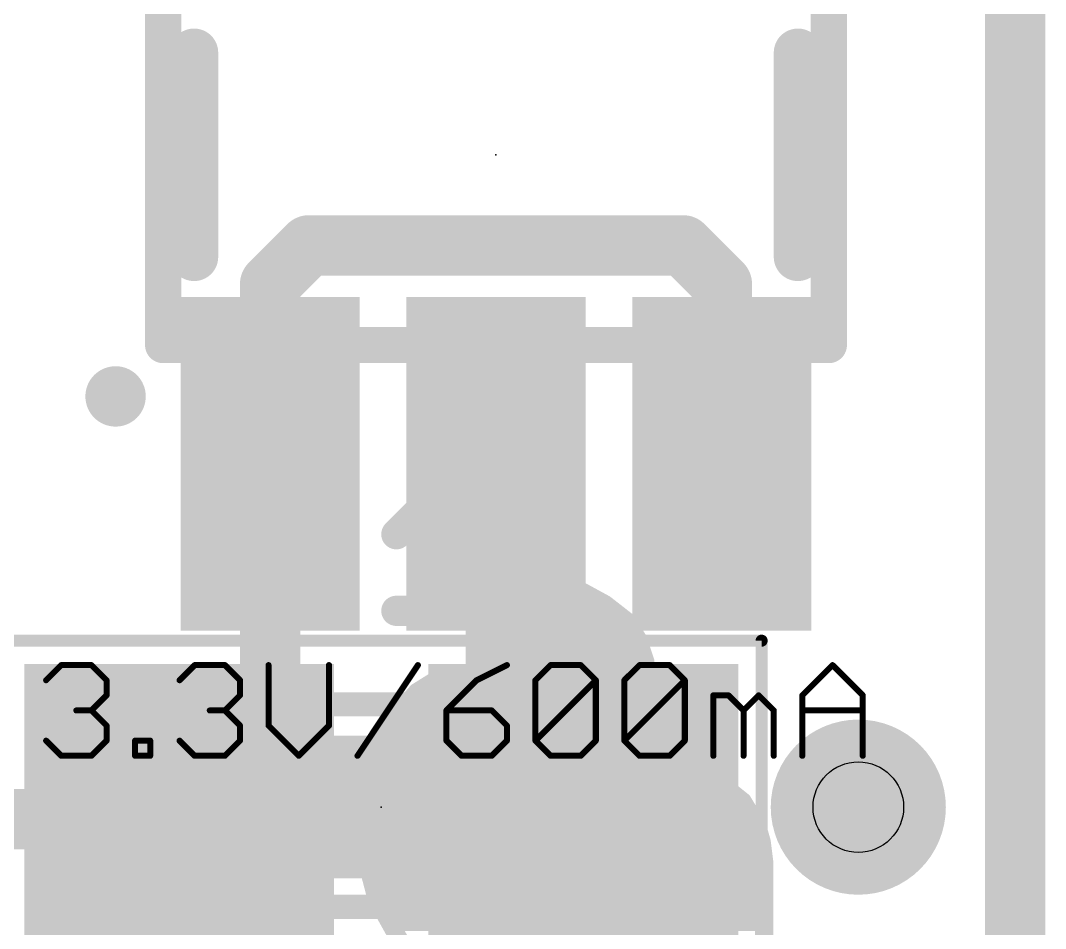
# Model space of a CAD drawing. Extents: x -32 to 75, y -66 to 21.
# Drawn here: x 5.976 to 10.287, y 1.801 to 5.619 of the extents above; entities that cross this region are included whole.
import ezdxf

# ---------------------------------------------------------------- set-up
doc = ezdxf.new("R2010")
doc.units = 0
for name, color, linetype in [('1', 12, 'CONTINUOUS'), ('16', 132, 'CONTINUOUS'), ('18', 110, 'CONTINUOUS'), ('20', 31, 'CONTINUOUS'), ('21', 41, 'CONTINUOUS'), ('22', 40, 'CONTINUOUS'), ('23', 53, 'CONTINUOUS'), ('25', 253, 'CONTINUOUS'), ('27', 253, 'CONTINUOUS'), ('29', 253, 'CONTINUOUS'), ('31', 253, 'CONTINUOUS'), ('35', 253, 'CONTINUOUS'), ('39', 12, 'CONTINUOUS'), ('44', 253, 'CONTINUOUS'), ('47', 253, 'CONTINUOUS'), ('51', 53, 'CONTINUOUS')]:
    doc.layers.add(name, color=color, linetype=linetype)

# ---------------------------------------------------------------- blocks, each defined once
blk = doc.blocks.new('RECT')
blk.add_solid([(-0.5, -0.5), (0.5, -0.5), (-0.5, 0.5), (0.5, 0.5)])
blk = doc.blocks.new('ROUNDV')
at = {"const_width": 0.5}
blk.add_lwpolyline([(0, -0.25, 1), (0, 0.25, 1), (0, -0.25)], format="xyb", dxfattribs=at)

msp = doc.modelspace()

# ---------------------------------------------------------------- linework, layer by layer
at = {"layer": '1', "const_width": 0.254}
for points in [[(10.16, 13.97), (10.16, 0)], [(7.0256, 4.511), (7.1882, 4.6736)], [(7.1882, 4.6736), (8.763, 4.6736)], [(8.763, 4.6736), (8.9256, 4.511)], [(7.0256, 3.7545), (7.0256, 4.511)], [(8.9256, 4.511), (8.9256, 3.7545)], [(7.0256, 3.7545), (7.0256, 2.694)], [(7.9756, 3.7545), (7.9756, 2.6788)], [(7.0256, 2.694), (6.643, 2.3114)], [(7.9756, 2.6788), (8.343, 2.3114)], [(6.643, 2.3114), (6.5922, 2.2606)], [(6.5922, 2.2606), (5.5118, 2.2606)]]:
    msp.add_lwpolyline(points, dxfattribs=at)
at = {"layer": '1', "const_width": 0.127}
for points in [[(7.1882, 4.7371, 1), (7.1882, 4.6101)], [(7.2331, 4.6287, 1), (7.1433, 4.7185)], [(8.8079, 4.7185, 1), (8.7181, 4.6287)], [(8.763, 4.6101, 1), (8.763, 4.7371)], [(7.0891, 4.511, 1), (6.9621, 4.511)], [(6.9807, 4.5559, 1), (7.0705, 4.4661)], [(8.9891, 4.511, 1), (8.8621, 4.511)], [(8.8807, 4.4661, 1), (8.9705, 4.5559)], [(7.0891, 3.7545, 1), (6.9621, 3.7545)], [(8.0391, 3.7545, 1), (7.9121, 3.7545)], [(6.9621, 3.7545, 1), (7.0891, 3.7545)], [(8.8621, 3.7545, 1), (8.9891, 3.7545)], [(7.0705, 2.6491, 1), (6.9807, 2.7389)], [(8.0205, 2.7237, 1), (7.9307, 2.6339)], [(6.9621, 2.694, 1), (7.0891, 2.694)], [(7.9121, 2.6788, 1), (8.0391, 2.6788)], [(6.5981, 2.3563, 1), (6.6879, 2.2665)], [(6.6879, 2.2665, 1), (6.5981, 2.3563)], [(8.2981, 2.2665, 1), (8.3879, 2.3563)], [(6.5922, 2.1971, 1), (6.5922, 2.3241)], [(6.5473, 2.3055, 1), (6.6371, 2.2157)]]:
    msp.add_lwpolyline(points, format="xyb", dxfattribs=at)
at = {"layer": '16', "const_width": 0.254}
msp.add_lwpolyline([(10.16, 13.97), (10.16, 0)], dxfattribs=at)
at = {"layer": '20', "const_width": 0.2032}
msp.add_lwpolyline([(10.16, 8.5852), (10.16, 1.27)], dxfattribs=at)
at = {"layer": '21', "const_width": 0.2032}
for points in [[(6.7056, 4.6252), (6.7056, 5.484)], [(9.2456, 5.484), (9.2456, 4.6252)]]:
    msp.add_lwpolyline(points, dxfattribs=at)
at = {"layer": '21'}
for points, const_width in [([(6.7564, 5.484, 1), (6.6548, 5.484)], 0.1016), ([(9.2964, 5.484, 1), (9.1948, 5.484)], 0.1016), ([(6.6548, 4.6252, 1), (6.7564, 4.6252)], 0.1016), ([(9.1948, 4.6252, 1), (9.2964, 4.6252)], 0.1016), ([(6.3754, 3.9751, 1), (6.3754, 4.1021, 1), (6.3754, 3.9751)], 0.127)]:
    msp.add_lwpolyline(points, format="xyb", dxfattribs=dict(at, const_width=const_width))
at = {"layer": '22', "const_width": 0.0762}
for points in [[(8.0234, 3.2256), (8.1134, 3.2456)], [(8.1134, 3.2456), (8.2134, 3.2456)], [(8.2134, 3.2456), (8.3234, 3.2256)], [(7.8834, 3.1556), (8.0234, 3.2256)], [(7.973, 3.2004), (8.3696, 3.2004)], [(8.3234, 3.2256), (8.4334, 3.1656)], [(7.8434, 3.1256), (7.8834, 3.1556)], [(8.4334, 3.1656), (8.5234, 3.0956)], [(7.8334, 3.1156), (7.8434, 3.1256)], [(7.8434, 3.1156), (7.8334, 3.1156)], [(7.842, 3.1242), (7.8606, 3.1242)], [(7.8634, 3.1256), (7.8434, 3.1156)], [(7.9234, 3.1256), (7.8634, 3.1256)], [(7.9634, 3.1156), (7.9234, 3.1256)], [(7.929, 3.1242), (8.4866, 3.1242)], [(8.0134, 3.1056), (7.9634, 3.1156)], [(8.0534, 3.0856), (8.0134, 3.1056)], [(8.0934, 3.0556), (8.0534, 3.0856)], [(8.5234, 3.0956), (8.5734, 3.0156)], [(8.1134, 3.0256), (8.0934, 3.0556)], [(8.0985, 3.048), (8.5532, 3.048)], [(8.1234, 3.0056), (8.1134, 3.0256)], [(8.1334, 2.9756), (8.1234, 3.0056)], [(8.5734, 3.0156), (8.6034, 2.9256)], [(8.1334, 2.9156), (8.1334, 2.9756)], [(8.1334, 2.9718), (8.588, 2.9718)], [(8.1234, 2.8756), (8.1334, 2.9156)], [(8.1284, 2.8956), (8.6034, 2.8956)], [(8.6034, 2.9256), (8.6034, 2.8456)], [(8.0834, 2.8156), (8.1234, 2.8756)], [(7.6434, 2.7956), (7.7234, 2.8456)], [(7.6815, 2.8194), (7.7234, 2.8194)], [(7.7234, 2.8456), (7.7234, 2.7556)], [(8.0234, 2.7556), (8.0834, 2.8156)], [(8.0859, 2.8194), (8.5976, 2.8194)], [(8.6034, 2.8456), (8.5834, 2.7556)], [(7.5634, 2.7056), (7.6434, 2.7956)], [(7.5968, 2.7432), (7.7275, 2.7432)], [(7.7234, 2.7556), (7.7334, 2.7256)], [(7.7334, 2.7256), (7.7434, 2.7056)], [(7.9534, 2.7056), (7.9834, 2.7256)], [(7.9834, 2.7256), (8.0234, 2.7556)], [(8.0069, 2.7432), (8.5765, 2.7432)], [(8.5834, 2.7556), (8.5334, 2.6656)], [(7.4934, 2.5956), (7.5634, 2.7056)], [(7.7434, 2.7056), (7.7734, 2.6756)], [(7.8334, 2.6656), (7.9134, 2.6856)], [(7.9134, 2.6856), (7.9534, 2.7056)], [(7.5388, 2.667), (7.7992, 2.667)], [(7.7734, 2.6756), (7.8034, 2.6656)], [(7.8034, 2.6656), (7.8334, 2.6656)], [(7.839, 2.667), (8.5342, 2.667)], [(8.5334, 2.6656), (8.4634, 2.5856)], [(7.4434, 2.4456), (7.4934, 2.5956)], [(7.4918, 2.5908), (8.468, 2.5908)], [(8.4634, 2.5856), (8.3834, 2.4956)], [(7.4664, 2.5146), (8.4003, 2.5146)], [(8.3834, 2.4956), (8.3134, 2.4256)], [(7.4134, 2.2856), (7.4434, 2.4456)], [(7.4421, 2.4384), (8.3262, 2.4384)], [(8.3134, 2.4256), (8.2834, 2.3456)], [(8.6034, 2.4256), (8.6434, 2.4456)], [(8.6134, 2.4156), (8.6034, 2.4256)], [(8.629, 2.4384), (8.8066, 2.4384)], [(8.6434, 2.4456), (8.7634, 2.4456)], [(8.7634, 2.4456), (8.8234, 2.4356)], [(8.8234, 2.4356), (8.8734, 2.4256)], [(8.8734, 2.4256), (8.9234, 2.4056)], [(8.6534, 2.3956), (8.6134, 2.4156)], [(8.6834, 2.3856), (8.6534, 2.3956)], [(8.7434, 2.3256), (8.6834, 2.3856)], [(8.9234, 2.4056), (8.9634, 2.3756)], [(7.4278, 2.3622), (8.2896, 2.3622)], [(8.2834, 2.3456), (8.2834, 2.2756)], [(8.7068, 2.3622), (8.9802, 2.3622)], [(8.9634, 2.3756), (9.0134, 2.3356)], [(9.0134, 2.3356), (9.0734, 2.2356)], [(8.7534, 2.2956), (8.7434, 2.3256)], [(8.7534, 2.2556), (8.7534, 2.2956)], [(7.4234, 2.1156), (7.4134, 2.2856)], [(7.4135, 2.286), (8.2834, 2.286)], [(8.2834, 2.2756), (8.3034, 2.2156)], [(8.7434, 2.2256), (8.7534, 2.2556)], [(8.7534, 2.286), (9.0432, 2.286)], [(7.4179, 2.2098), (8.308, 2.2098)], [(8.3034, 2.2156), (8.3434, 2.1656)], [(8.7234, 2.1956), (8.7434, 2.2256)], [(8.7329, 2.2098), (9.0808, 2.2098)], [(9.0734, 2.2356), (9.0934, 2.1656)], [(8.3434, 2.1656), (8.4034, 2.1256)], [(8.6634, 2.1356), (8.7234, 2.1956)], [(9.0934, 2.1656), (9.1034, 2.0856)], [(7.4223, 2.1336), (8.3914, 2.1336)], [(8.4034, 2.1256), (8.4834, 2.1056)], [(8.6134, 2.1156), (8.6634, 2.1356)], [(8.6584, 2.1336), (9.0974, 2.1336)], [(7.4734, 1.9256), (7.4234, 2.1156)], [(8.4834, 2.1056), (8.5634, 2.1056)], [(8.5634, 2.1056), (8.6134, 2.1156)], [(9.1034, 2.0856), (9.1034, 0.7156)], [(7.4387, 2.0574), (9.1034, 2.0574)], [(7.4588, 1.9812), (9.1034, 1.9812)], [(7.5734, 1.7456), (7.4734, 1.9256)], [(7.4848, 1.905), (9.1034, 1.905)], [(7.5272, 1.8288), (9.1034, 1.8288)]]:
    msp.add_lwpolyline(points, dxfattribs=at)
at = {"layer": '22', "const_width": 0.0381}
for points in [[(8.1134, 3.2647, 1), (8.1134, 3.2266)], [(8.1175, 3.227, 1), (8.1093, 3.2642)], [(8.2168, 3.2643, 1), (8.21, 3.2269)], [(8.2134, 3.2266, 1), (8.2134, 3.2647)], [(7.973, 3.2195, 1), (7.973, 3.1814)], [(8.0193, 3.2442, 1), (8.0275, 3.207)], [(8.0319, 3.2086, 1), (8.0149, 3.2426)], [(8.3325, 3.2423, 1), (8.3143, 3.2089)], [(8.32, 3.2069, 1), (8.3268, 3.2443)], [(8.3696, 3.1814, 1), (8.3696, 3.2195)], [(7.8749, 3.1726, 1), (7.8919, 3.1386)], [(7.8948, 3.1404, 1), (7.872, 3.1708)], [(8.4451, 3.1806, 1), (8.4217, 3.1506)], [(8.4243, 3.1489, 1), (8.4425, 3.1823)], [(7.8334, 3.1347, 1), (7.8334, 3.0966)], [(7.8199, 3.1291, 1), (7.8469, 3.1021)], [(7.842, 3.1433, 1), (7.842, 3.1052)], [(7.832, 3.1408, 1), (7.8548, 3.1104)], [(7.8349, 3.1326, 1), (7.8519, 3.0986)], [(7.8569, 3.1121, 1), (7.8299, 3.1391)], [(7.8434, 3.0966, 1), (7.8434, 3.1347)], [(7.8634, 3.1446, 1), (7.8634, 3.1065)], [(7.8719, 3.1086, 1), (7.8549, 3.1426)], [(7.8606, 3.1052, 1), (7.8606, 3.1433)], [(7.928, 3.1441, 1), (7.9188, 3.1071)], [(7.929, 3.1433, 1), (7.929, 3.1052)], [(7.9234, 3.1065, 1), (7.9234, 3.1446)], [(7.9671, 3.1343, 1), (7.9597, 3.0969)], [(7.9588, 3.0971, 1), (7.968, 3.1341)], [(8.4866, 3.1052, 1), (8.4866, 3.1433)], [(8.0219, 3.1226, 1), (8.0049, 3.0886)], [(8.0097, 3.0869, 1), (8.0171, 3.1243)], [(8.0648, 3.1008, 1), (8.042, 3.0704)], [(8.0449, 3.0686, 1), (8.0619, 3.1026)], [(8.5396, 3.1057, 1), (8.5072, 3.0855)], [(8.5117, 3.0806, 1), (8.5351, 3.1106)], [(8.1093, 3.0662, 1), (8.0775, 3.045)], [(8.0985, 3.0671, 1), (8.0985, 3.029)], [(8.082, 3.0404, 1), (8.1048, 3.0708)], [(8.1304, 3.0341, 1), (8.0964, 3.0171)], [(8.5532, 3.029, 1), (8.5532, 3.0671)], [(8.0975, 3.015, 1), (8.1293, 3.0362)], [(8.1415, 3.0116, 1), (8.1053, 2.9996)], [(8.1064, 2.9971, 1), (8.1404, 3.0141)], [(8.5915, 3.0216, 1), (8.5553, 3.0096)], [(8.5572, 3.0055, 1), (8.5896, 3.0257)], [(8.1524, 2.9756, 1), (8.1143, 2.9756)], [(8.1334, 2.9909, 1), (8.1334, 2.9527)], [(8.1153, 2.9696, 1), (8.1515, 2.9816)], [(8.588, 2.9527, 1), (8.588, 2.9909)], [(8.1284, 2.9146, 1), (8.1284, 2.8765)], [(8.1143, 2.9156, 1), (8.1524, 2.9156)], [(8.1519, 2.911, 1), (8.1149, 2.9202)], [(8.6225, 2.9256, 1), (8.5844, 2.9256)], [(8.5853, 2.9196, 1), (8.6215, 2.9316)], [(8.6034, 2.8765, 1), (8.6034, 2.9146)], [(8.1049, 2.8802, 1), (8.1419, 2.871)], [(8.1393, 2.865, 1), (8.1075, 2.8862)], [(7.6815, 2.8385, 1), (7.6815, 2.8004)], [(7.7425, 2.8456, 1), (7.7044, 2.8456)], [(7.7335, 2.8294, 1), (7.7133, 2.8618)], [(7.7234, 2.8004, 1), (7.7234, 2.8385)], [(8.0859, 2.8385, 1), (8.0859, 2.8004)], [(8.0969, 2.8021, 1), (8.0699, 2.8291)], [(8.5844, 2.8456, 1), (8.6225, 2.8456)], [(8.622, 2.8415, 1), (8.5848, 2.8497)], [(8.5976, 2.8004, 1), (8.5976, 2.8385)], [(7.6333, 2.8118, 1), (7.6535, 2.7794)], [(7.6576, 2.7829, 1), (7.6292, 2.8083)], [(8.0675, 2.8262, 1), (8.0993, 2.805)], [(7.5968, 2.7623, 1), (7.5968, 2.7242)], [(7.7415, 2.7616, 1), (7.7053, 2.7496)], [(7.7044, 2.7556, 1), (7.7425, 2.7556)], [(7.7504, 2.7341, 1), (7.7164, 2.7171)], [(7.7275, 2.7242, 1), (7.7275, 2.7623)], [(7.972, 2.7408, 1), (7.9948, 2.7104)], [(7.994, 2.7097, 1), (7.9728, 2.7415)], [(8.0069, 2.7623, 1), (8.0069, 2.7242)], [(8.0099, 2.7691, 1), (8.0369, 2.7421)], [(8.0348, 2.7404, 1), (8.012, 2.7708)], [(8.5648, 2.7597, 1), (8.602, 2.7515)], [(8.6001, 2.7463, 1), (8.5667, 2.7649)], [(8.5765, 2.7242, 1), (8.5765, 2.7623)], [(7.5492, 2.7183, 1), (7.5776, 2.6929)], [(7.5795, 2.6954, 1), (7.5473, 2.7158)], [(7.7153, 2.7196, 1), (7.7515, 2.7316)], [(7.7569, 2.7191, 1), (7.7299, 2.6921)], [(7.7264, 2.6971, 1), (7.7604, 2.7141)], [(7.9049, 2.7026, 1), (7.9219, 2.6686)], [(7.918, 2.6671, 1), (7.9088, 2.7041)], [(7.9428, 2.7215, 1), (7.964, 2.6897)], [(7.9619, 2.6886, 1), (7.9449, 2.7226)], [(7.5388, 2.6861, 1), (7.5388, 2.648)], [(7.7794, 2.6937, 1), (7.7674, 2.6575)], [(7.7599, 2.6621, 1), (7.7869, 2.6891)], [(7.8034, 2.6846, 1), (7.8034, 2.6465)], [(7.7974, 2.6475, 1), (7.8094, 2.6837)], [(7.7992, 2.648, 1), (7.7992, 2.6861)], [(7.8288, 2.6841, 1), (7.838, 2.6471)], [(7.839, 2.6861, 1), (7.839, 2.648)], [(7.8334, 2.6465, 1), (7.8334, 2.6846)], [(8.5167, 2.6749, 1), (8.5501, 2.6563)], [(8.5477, 2.6531, 1), (8.5191, 2.6781)], [(8.5342, 2.648, 1), (8.5342, 2.6861)], [(7.5115, 2.5896, 1), (7.4753, 2.6016)], [(7.4918, 2.6099, 1), (7.4918, 2.5718)], [(7.4773, 2.6058, 1), (7.5095, 2.5854)], [(8.4491, 2.5981, 1), (8.4777, 2.5731)], [(8.4776, 2.5729, 1), (8.4492, 2.5983)], [(8.468, 2.5718, 1), (8.468, 2.6099)], [(7.4664, 2.5337, 1), (7.4664, 2.4956)], [(8.4003, 2.4956, 1), (8.4003, 2.5337)], [(8.3692, 2.5083, 1), (8.3976, 2.4829)], [(8.3969, 2.4821, 1), (8.3699, 2.5091)], [(7.4421, 2.4575, 1), (7.4421, 2.4194)], [(7.4253, 2.4516, 1), (7.4615, 2.4396)], [(7.4621, 2.4421, 1), (7.4247, 2.4491)], [(8.2999, 2.4391, 1), (8.3269, 2.4121)], [(8.3312, 2.4189, 1), (8.2956, 2.4323)], [(8.3262, 2.4194, 1), (8.3262, 2.4575)], [(8.6169, 2.4391, 1), (8.5899, 2.4121)], [(8.5949, 2.4426, 1), (8.6119, 2.4086)], [(8.629, 2.4575, 1), (8.629, 2.4194)], [(8.6434, 2.4647, 1), (8.6434, 2.4266)], [(8.6519, 2.4286, 1), (8.6349, 2.4626)], [(8.7665, 2.4644, 1), (8.7603, 2.4268)], [(8.7634, 2.4266, 1), (8.7634, 2.4647)], [(8.8271, 2.4543, 1), (8.8197, 2.4169)], [(8.8066, 2.4194, 1), (8.8066, 2.4575)], [(8.8203, 2.4168, 1), (8.8265, 2.4544)], [(8.8805, 2.4433, 1), (8.8663, 2.4079)], [(8.8697, 2.4069, 1), (8.8771, 2.4443)], [(8.6219, 2.4326, 1), (8.6049, 2.3986)], [(8.5999, 2.4021, 1), (8.6269, 2.4291)], [(8.6594, 2.4137, 1), (8.6474, 2.3775)], [(8.6449, 2.3786, 1), (8.6619, 2.4126)], [(8.6969, 2.3991, 1), (8.6699, 2.3721)], [(8.6774, 2.3675, 1), (8.6894, 2.4037)], [(8.9348, 2.4208, 1), (8.912, 2.3904)], [(8.9163, 2.3879, 1), (8.9305, 2.4233)], [(7.4278, 2.3813, 1), (7.4278, 2.3432)], [(8.2656, 2.3523, 1), (8.3012, 2.3389)], [(8.3025, 2.3456, 1), (8.2644, 2.3456)], [(8.2896, 2.3432, 1), (8.2896, 2.3813)], [(8.7068, 2.3813, 1), (8.7068, 2.3432)], [(8.9753, 2.3905, 1), (8.9515, 2.3607)], [(8.952, 2.3604, 1), (8.9748, 2.3908)], [(8.9802, 2.3432, 1), (8.9802, 2.3813)], [(9.0297, 2.3454, 1), (8.9971, 2.3258)], [(8.7615, 2.3316, 1), (8.7253, 2.3196)], [(8.7299, 2.3121, 1), (8.7569, 2.3391)], [(8.7725, 2.2956, 1), (8.7344, 2.2956)], [(9.0015, 2.3207, 1), (9.0253, 2.3505)], [(7.4324, 2.2867, 1), (7.3944, 2.2845)], [(7.3947, 2.2891, 1), (7.4321, 2.2821)], [(7.4135, 2.3051, 1), (7.4135, 2.267)], [(8.3015, 2.2816, 1), (8.2653, 2.2696)], [(8.2644, 2.2756, 1), (8.3025, 2.2756)], [(8.2834, 2.267, 1), (8.2834, 2.3051)], [(8.7534, 2.3051, 1), (8.7534, 2.267)], [(8.7353, 2.2896, 1), (8.7715, 2.3016)], [(8.7715, 2.2496, 1), (8.7353, 2.2616)], [(9.0432, 2.267, 1), (9.0432, 2.3051)], [(7.4179, 2.2288, 1), (7.4179, 2.1907)], [(8.3183, 2.2275, 1), (8.2885, 2.2037)], [(8.308, 2.1907, 1), (8.308, 2.2288)], [(8.7329, 2.2288, 1), (8.7329, 2.1907)], [(8.7253, 2.2316, 1), (8.7615, 2.2196)], [(8.7593, 2.215, 1), (8.7275, 2.2362)], [(8.7344, 2.2556, 1), (8.7725, 2.2556)], [(9.0917, 2.2408, 1), (9.0551, 2.2304)], [(9.0571, 2.2258, 1), (9.0897, 2.2454)], [(9.0808, 2.1907, 1), (9.0808, 2.2288)], [(8.2853, 2.2096, 1), (8.3215, 2.2216)], [(8.354, 2.1815, 1), (8.3328, 2.1497)], [(8.7075, 2.2062, 1), (8.7393, 2.185)], [(8.7369, 2.1821, 1), (8.7099, 2.2091)], [(9.1123, 2.168, 1), (9.0745, 2.1632)], [(7.4223, 2.1526, 1), (7.4223, 2.1145)], [(8.3285, 2.1537, 1), (8.3583, 2.1775)], [(8.408, 2.1441, 1), (8.3988, 2.1071)], [(8.3914, 2.1145, 1), (8.3914, 2.1526)], [(8.3928, 2.1097, 1), (8.414, 2.1415)], [(8.6584, 2.1526, 1), (8.6584, 2.1145)], [(8.6499, 2.1491, 1), (8.6769, 2.1221)], [(8.6705, 2.1179, 1), (8.6563, 2.1533)], [(9.0751, 2.1604, 1), (9.1117, 2.1708)], [(9.0974, 2.1145, 1), (9.0974, 2.1526)], [(7.4418, 2.1204, 1), (7.405, 2.1108)], [(7.4044, 2.1145, 1), (7.4424, 2.1167)], [(8.4834, 2.1246, 1), (8.4834, 2.0865)], [(8.4788, 2.0871, 1), (8.488, 2.1241)], [(8.5597, 2.1243, 1), (8.5671, 2.0869)], [(8.5634, 2.0865, 1), (8.5634, 2.1246)], [(8.6063, 2.1333, 1), (8.6205, 2.0979)], [(8.6171, 2.0969, 1), (8.6097, 2.1343)], [(9.1225, 2.0856, 1), (9.0844, 2.0856)], [(7.4387, 2.0764, 1), (7.4387, 2.0383)], [(9.0845, 2.0832, 1), (9.1223, 2.088)], [(9.1034, 2.0383, 1), (9.1034, 2.0764)], [(7.4588, 2.0002, 1), (7.4588, 1.9622)], [(9.1034, 1.9622, 1), (9.1034, 2.0002)], [(7.4901, 1.9349, 1), (7.4567, 1.9163)], [(7.455, 1.9208, 1), (7.4918, 1.9304)], [(7.4848, 1.9241, 1), (7.4848, 1.886)], [(9.1034, 1.886, 1), (9.1034, 1.9241)], [(7.5272, 1.8478, 1), (7.5272, 1.8097)], [(9.1034, 1.8097, 1), (9.1034, 1.8478)]]:
    msp.add_lwpolyline(points, format="xyb", dxfattribs=at)
at = {"layer": '23'}
for p in [(7.9756, 5.0546), (7.493, 2.3114)]:
    msp.add_point(p, dxfattribs=at)
at = {"layer": '25', "const_width": 0.127}
for points in [[(7.0757, 3.6199), (6.9952, 3.5394)], [(7.2367, 3.6199), (7.0757, 3.6199)], [(7.3172, 3.5394), (7.2367, 3.6199)], [(7.5565, 3.4589), (7.7175, 3.6199)], [(7.7175, 3.6199), (7.7175, 3.1369)], [(6.9952, 3.5394), (6.9952, 3.2174)], [(6.9952, 3.2174), (7.0757, 3.1369)], [(7.2367, 3.1369), (7.3172, 3.2174)], [(7.0757, 3.1369), (7.2367, 3.1369)], [(7.5565, 3.1369), (7.8785, 3.1369)]]:
    msp.add_lwpolyline(points, dxfattribs=at)
at = {"layer": '25', "const_width": 0.0635}
for points in [[(7.0757, 3.6517, 1), (7.0757, 3.5882)], [(7.0981, 3.5975, 1), (7.0532, 3.6424)], [(7.2591, 3.6424, 1), (7.2142, 3.5975)], [(7.2367, 3.5882, 1), (7.2367, 3.6517)], [(7.7493, 3.6199, 1), (7.6858, 3.6199)], [(7.74, 3.5975, 1), (7.6951, 3.6424)], [(7.0269, 3.5394, 1), (6.9634, 3.5394)], [(6.9727, 3.5619, 1), (7.0176, 3.517)], [(7.2947, 3.517, 1), (7.3396, 3.5619)], [(7.534, 3.4814, 1), (7.579, 3.4365)], [(7.0176, 3.2399, 1), (6.9727, 3.1949)], [(7.3396, 3.1949, 1), (7.2947, 3.2399)], [(6.9634, 3.2174, 1), (7.0269, 3.2174)], [(7.0757, 3.1687, 1), (7.0757, 3.1052)], [(7.0532, 3.1144, 1), (7.0981, 3.1594)], [(7.2142, 3.1594, 1), (7.2591, 3.1144)], [(7.2367, 3.1052, 1), (7.2367, 3.1687)], [(7.5565, 3.1687, 1), (7.5565, 3.1052)], [(7.8785, 3.1052, 1), (7.8785, 3.1687)], [(7.6858, 3.1369, 1), (7.7493, 3.1369)]]:
    msp.add_lwpolyline(points, format="xyb", dxfattribs=at)
at = {"layer": '27', "const_width": 0.0254}
for points in [[(6.0833, 2.8451), (6.1469, 2.9086)], [(6.1469, 2.9086), (6.274, 2.9086)], [(6.274, 2.9086), (6.3375, 2.8451)], [(6.6446, 2.8451), (6.7082, 2.9086)], [(6.7082, 2.9086), (6.8353, 2.9086)], [(6.8353, 2.9086), (6.8988, 2.8451)], [(7.0188, 2.9086), (7.0188, 2.6544)], [(7.273, 2.6544), (7.273, 2.9086)], [(7.393, 2.5273), (7.6472, 2.9086)], [(8.0214, 2.9086), (7.8943, 2.8451)], [(8.1414, 2.8451), (8.205, 2.9086)], [(8.205, 2.9086), (8.3321, 2.9086)], [(8.3321, 2.9086), (8.3956, 2.8451)], [(8.5156, 2.8451), (8.5792, 2.9086)], [(8.5792, 2.9086), (8.7063, 2.9086)], [(8.7063, 2.9086), (8.7699, 2.8451)], [(9.2641, 2.7815), (9.3912, 2.9086)], [(9.3912, 2.9086), (9.5183, 2.7815)], [(6.3375, 2.8451), (6.3375, 2.7815)], [(6.8988, 2.8451), (6.8988, 2.7815)], [(7.8943, 2.8451), (7.7672, 2.718)], [(8.1414, 2.5909), (8.1414, 2.8451)], [(8.1414, 2.5909), (8.3956, 2.8451)], [(8.3956, 2.8451), (8.3956, 2.5909)], [(8.5156, 2.5909), (8.5156, 2.8451)], [(8.5156, 2.5909), (8.7699, 2.8451)], [(8.7699, 2.8451), (8.7699, 2.5909)], [(6.3375, 2.7815), (6.274, 2.718)], [(6.8988, 2.7815), (6.8353, 2.718)], [(8.8898, 2.5273), (8.8898, 2.7815)], [(8.8898, 2.7815), (8.9534, 2.7815)], [(8.9534, 2.7815), (9.017, 2.718)], [(9.017, 2.718), (9.0805, 2.7815)], [(9.0805, 2.7815), (9.1441, 2.718)], [(9.2641, 2.5273), (9.2641, 2.7815)], [(9.5183, 2.7815), (9.5183, 2.5273)], [(6.274, 2.718), (6.2104, 2.718)], [(6.274, 2.718), (6.3375, 2.6544)], [(6.8353, 2.718), (6.7717, 2.718)], [(6.8353, 2.718), (6.8988, 2.6544)], [(7.7672, 2.718), (7.7672, 2.5909)], [(7.9579, 2.718), (7.7672, 2.718)], [(8.0214, 2.6544), (7.9579, 2.718)], [(9.017, 2.718), (9.017, 2.5273)], [(9.1441, 2.718), (9.1441, 2.5273)], [(9.2641, 2.718), (9.5183, 2.718)], [(6.3375, 2.6544), (6.3375, 2.5909)], [(6.8988, 2.6544), (6.8988, 2.5909)], [(7.0188, 2.6544), (7.1459, 2.5273)], [(7.1459, 2.5273), (7.273, 2.6544)], [(8.0214, 2.5909), (8.0214, 2.6544)], [(6.1469, 2.5273), (6.0833, 2.5909)], [(6.3375, 2.5909), (6.274, 2.5273)], [(6.4575, 2.5273), (6.4575, 2.5909)], [(6.4575, 2.5909), (6.5211, 2.5909)], [(6.5211, 2.5909), (6.5211, 2.5273)], [(6.7082, 2.5273), (6.6446, 2.5909)], [(6.8988, 2.5909), (6.8353, 2.5273)], [(7.7672, 2.5909), (7.8308, 2.5273)], [(7.9579, 2.5273), (8.0214, 2.5909)], [(8.205, 2.5273), (8.1414, 2.5909)], [(8.3956, 2.5909), (8.3321, 2.5273)], [(8.5792, 2.5273), (8.5156, 2.5909)], [(8.7699, 2.5909), (8.7063, 2.5273)], [(6.274, 2.5273), (6.1469, 2.5273)], [(6.5211, 2.5273), (6.4575, 2.5273)], [(6.8353, 2.5273), (6.7082, 2.5273)], [(7.8308, 2.5273), (7.9579, 2.5273)], [(8.3321, 2.5273), (8.205, 2.5273)], [(8.7063, 2.5273), (8.5792, 2.5273)]]:
    msp.add_lwpolyline(points, dxfattribs=at)
at = {"layer": '27', "const_width": 0.0127}
for points in [[(6.1469, 2.915, 1), (6.1469, 2.9023)], [(6.1513, 2.9041, 1), (6.1424, 2.9131)], [(6.2785, 2.9131, 1), (6.2695, 2.9041)], [(6.274, 2.9023, 1), (6.274, 2.915)], [(6.7082, 2.915, 1), (6.7082, 2.9023)], [(6.7127, 2.9041, 1), (6.7037, 2.9131)], [(6.8398, 2.9131, 1), (6.8308, 2.9041)], [(6.8353, 2.9023, 1), (6.8353, 2.915)], [(7.0252, 2.9086, 1), (7.0125, 2.9086)], [(7.2794, 2.9086, 1), (7.2667, 2.9086)], [(7.6525, 2.9051, 1), (7.642, 2.9121)], [(8.0243, 2.9029, 1), (8.0186, 2.9143)], [(8.205, 2.915, 1), (8.205, 2.9023)], [(8.2095, 2.9041, 1), (8.2005, 2.9131)], [(8.3366, 2.9131, 1), (8.3276, 2.9041)], [(8.3321, 2.9023, 1), (8.3321, 2.915)], [(8.5792, 2.915, 1), (8.5792, 2.9023)], [(8.5837, 2.9041, 1), (8.5747, 2.9131)], [(8.7108, 2.9131, 1), (8.7018, 2.9041)], [(8.7063, 2.9023, 1), (8.7063, 2.915)], [(9.3956, 2.9131, 1), (9.3867, 2.9041)], [(9.3956, 2.9041, 1), (9.3867, 2.9131)], [(6.0788, 2.8496, 1), (6.0878, 2.8406)], [(6.3439, 2.8451, 1), (6.3312, 2.8451)], [(6.333, 2.8406, 1), (6.342, 2.8496)], [(6.6401, 2.8496, 1), (6.6491, 2.8406)], [(6.9052, 2.8451, 1), (6.8925, 2.8451)], [(6.8943, 2.8406, 1), (6.9033, 2.8496)], [(7.8915, 2.8507, 1), (7.8972, 2.8394)], [(7.8988, 2.8406, 1), (7.8898, 2.8496)], [(8.1478, 2.8451, 1), (8.1351, 2.8451)], [(8.1369, 2.8496, 1), (8.1459, 2.8406)], [(8.402, 2.8451, 1), (8.3893, 2.8451)], [(8.4001, 2.8406, 1), (8.3912, 2.8496)], [(8.3912, 2.8406, 1), (8.4001, 2.8496)], [(8.522, 2.8451, 1), (8.5093, 2.8451)], [(8.5112, 2.8496, 1), (8.5201, 2.8406)], [(8.7762, 2.8451, 1), (8.7635, 2.8451)], [(8.7743, 2.8406, 1), (8.7654, 2.8496)], [(8.7654, 2.8406, 1), (8.7743, 2.8496)], [(6.3312, 2.7815, 1), (6.3439, 2.7815)], [(6.342, 2.777, 1), (6.333, 2.786)], [(6.8925, 2.7815, 1), (6.9052, 2.7815)], [(6.9033, 2.777, 1), (6.8943, 2.786)], [(8.8898, 2.7879, 1), (8.8898, 2.7752)], [(8.8962, 2.7815, 1), (8.8835, 2.7815)], [(8.9579, 2.786, 1), (8.9489, 2.777)], [(8.9534, 2.7752, 1), (8.9534, 2.7879)], [(9.085, 2.786, 1), (9.076, 2.777)], [(9.085, 2.777, 1), (9.076, 2.786)], [(9.2704, 2.7815, 1), (9.2577, 2.7815)], [(9.2596, 2.786, 1), (9.2685, 2.777)], [(9.5246, 2.7815, 1), (9.5119, 2.7815)], [(9.5138, 2.777, 1), (9.5228, 2.786)], [(6.2104, 2.7243, 1), (6.2104, 2.7116)], [(6.2785, 2.7225, 1), (6.2695, 2.7135)], [(6.2695, 2.7225, 1), (6.2785, 2.7135)], [(6.274, 2.7116, 1), (6.274, 2.7243)], [(6.7717, 2.7243, 1), (6.7717, 2.7116)], [(6.8398, 2.7225, 1), (6.8308, 2.7135)], [(6.8308, 2.7225, 1), (6.8398, 2.7135)], [(6.8353, 2.7116, 1), (6.8353, 2.7243)], [(7.7672, 2.7243, 1), (7.7672, 2.7116)], [(7.7627, 2.7225, 1), (7.7717, 2.7135)], [(7.7736, 2.718, 1), (7.7609, 2.718)], [(7.9624, 2.7225, 1), (7.9534, 2.7135)], [(7.9579, 2.7116, 1), (7.9579, 2.7243)], [(9.0233, 2.718, 1), (9.0106, 2.718)], [(9.0125, 2.7225, 1), (9.0214, 2.7135)], [(9.0125, 2.7135, 1), (9.0214, 2.7225)], [(9.1504, 2.718, 1), (9.1377, 2.718)], [(9.1396, 2.7135, 1), (9.1486, 2.7225)], [(9.2641, 2.7243, 1), (9.2641, 2.7116)], [(9.5183, 2.7116, 1), (9.5183, 2.7243)], [(6.3439, 2.6544, 1), (6.3312, 2.6544)], [(6.333, 2.6499, 1), (6.342, 2.6589)], [(6.9052, 2.6544, 1), (6.8925, 2.6544)], [(6.8943, 2.6499, 1), (6.9033, 2.6589)], [(7.0233, 2.6589, 1), (7.0143, 2.6499)], [(7.0125, 2.6544, 1), (7.0252, 2.6544)], [(7.2667, 2.6544, 1), (7.2794, 2.6544)], [(7.2775, 2.6499, 1), (7.2685, 2.6589)], [(8.0278, 2.6544, 1), (8.0151, 2.6544)], [(8.017, 2.6499, 1), (8.0259, 2.6589)], [(6.0878, 2.5953, 1), (6.0788, 2.5864)], [(6.3312, 2.5909, 1), (6.3439, 2.5909)], [(6.342, 2.5864, 1), (6.333, 2.5953)], [(6.4639, 2.5909, 1), (6.4512, 2.5909)], [(6.4575, 2.5972, 1), (6.4575, 2.5845)], [(6.5274, 2.5909, 1), (6.5147, 2.5909)], [(6.5211, 2.5845, 1), (6.5211, 2.5972)], [(6.6491, 2.5953, 1), (6.6401, 2.5864)], [(6.8925, 2.5909, 1), (6.9052, 2.5909)], [(6.9033, 2.5864, 1), (6.8943, 2.5953)], [(7.7717, 2.5953, 1), (7.7627, 2.5864)], [(7.7609, 2.5909, 1), (7.7736, 2.5909)], [(8.0151, 2.5909, 1), (8.0278, 2.5909)], [(8.0259, 2.5864, 1), (8.017, 2.5953)], [(8.1459, 2.5953, 1), (8.1369, 2.5864)], [(8.1369, 2.5953, 1), (8.1459, 2.5864)], [(8.1351, 2.5909, 1), (8.1478, 2.5909)], [(8.3893, 2.5909, 1), (8.402, 2.5909)], [(8.4001, 2.5864, 1), (8.3912, 2.5953)], [(8.5201, 2.5953, 1), (8.5112, 2.5864)], [(8.5112, 2.5953, 1), (8.5201, 2.5864)], [(8.5093, 2.5909, 1), (8.522, 2.5909)], [(8.7635, 2.5909, 1), (8.7762, 2.5909)], [(8.7743, 2.5864, 1), (8.7654, 2.5953)], [(6.1469, 2.5337, 1), (6.1469, 2.521)], [(6.1424, 2.5228, 1), (6.1513, 2.5318)], [(6.2695, 2.5318, 1), (6.2785, 2.5228)], [(6.274, 2.521, 1), (6.274, 2.5337)], [(6.4575, 2.5337, 1), (6.4575, 2.521)], [(6.4512, 2.5273, 1), (6.4639, 2.5273)], [(6.5147, 2.5273, 1), (6.5274, 2.5273)], [(6.5211, 2.521, 1), (6.5211, 2.5337)], [(6.7082, 2.5337, 1), (6.7082, 2.521)], [(6.7037, 2.5228, 1), (6.7127, 2.5318)], [(6.8308, 2.5318, 1), (6.8398, 2.5228)], [(6.8353, 2.521, 1), (6.8353, 2.5337)], [(7.1414, 2.5318, 1), (7.1504, 2.5228)], [(7.1414, 2.5228, 1), (7.1504, 2.5318)], [(7.3877, 2.5308, 1), (7.3983, 2.5238)], [(7.8308, 2.5337, 1), (7.8308, 2.521)], [(7.8263, 2.5228, 1), (7.8353, 2.5318)], [(7.9534, 2.5318, 1), (7.9624, 2.5228)], [(7.9579, 2.521, 1), (7.9579, 2.5337)], [(8.205, 2.5337, 1), (8.205, 2.521)], [(8.2005, 2.5228, 1), (8.2095, 2.5318)], [(8.3276, 2.5318, 1), (8.3366, 2.5228)], [(8.3321, 2.521, 1), (8.3321, 2.5337)], [(8.5792, 2.5337, 1), (8.5792, 2.521)], [(8.5747, 2.5228, 1), (8.5837, 2.5318)], [(8.7018, 2.5318, 1), (8.7108, 2.5228)], [(8.7063, 2.521, 1), (8.7063, 2.5337)], [(8.8835, 2.5273, 1), (8.8962, 2.5273)], [(9.0106, 2.5273, 1), (9.0233, 2.5273)], [(9.1377, 2.5273, 1), (9.1504, 2.5273)], [(9.2577, 2.5273, 1), (9.2704, 2.5273)], [(9.5119, 2.5273, 1), (9.5246, 2.5273)]]:
    msp.add_lwpolyline(points, format="xyb", dxfattribs=at)
at = {"layer": '39', "const_width": 0.0508}
for points in [[(5.893, 3.0114), (9.093, 3.0114)], [(9.093, 3.0114), (9.093, 1.6114)]]:
    msp.add_lwpolyline(points, dxfattribs=at)
at = {"layer": '39', "const_width": 0.0254}
for points in [[(9.1057, 3.0114, 1), (9.0803, 3.0114)], [(9.093, 2.9987, 1), (9.093, 3.0241)]]:
    msp.add_lwpolyline(points, format="xyb", dxfattribs=at)
at = {"layer": '44'}
msp.add_circle((9.4996, 2.3114), 0.1905, dxfattribs=at)
at = {"layer": '47', "const_width": 0.13}
msp.add_lwpolyline([(10.16, 0), (10.16, 21)], dxfattribs=at)
at = {"layer": '51'}
for points, const_width in [([(6.5756, 5.8546), (6.5756, 4.2546)], 0.1524), ([(9.3756, 5.8546), (9.3756, 4.2546)], 0.1524), ([(9.3756, 4.2546), (6.5756, 4.2546)], 0.1524), ([(7.137, 2.7434), (7.849, 2.7434)], 0.1016), ([(7.137, 1.8924), (7.849, 1.8924)], 0.1016)]:
    msp.add_lwpolyline(points, dxfattribs=dict(at, const_width=const_width))
for points, const_width in [([(6.5756, 4.2927, 1), (6.5756, 4.2165)], 0.0762), ([(9.3756, 4.2165, 1), (9.3756, 4.2927)], 0.0762), ([(6.5375, 4.2546, 1), (6.6137, 4.2546)], 0.0762), ([(9.3375, 4.2546, 1), (9.4137, 4.2546)], 0.0762), ([(7.137, 2.7688, 1), (7.137, 2.718)], 0.0508), ([(7.849, 2.718, 1), (7.849, 2.7688)], 0.0508), ([(7.137, 1.9178, 1), (7.137, 1.867)], 0.0508), ([(7.849, 1.867, 1), (7.849, 1.9178)], 0.0508)]:
    msp.add_lwpolyline(points, format="xyb", dxfattribs=dict(at, const_width=const_width))

# ---------------------------------------------------------------- block references
at = {"layer": '1', "xscale": 0.55, "yscale": 1.2}
for p in [(7.0256, 3.7545), (7.9756, 3.7545), (8.9256, 3.7545)]:
    msp.add_blockref('RECT', p, dxfattribs=at)
at = {"layer": '1', "xscale": 1.1}
for p in [(6.643, 2.3114), (8.343, 2.3114)]:
    msp.add_blockref('RECT', p, dxfattribs=at)
at = {"layer": '18', "xscale": 0.7366, "yscale": 0.7366}
msp.add_blockref('ROUNDV', (9.4996, 2.3114), dxfattribs=at)
msp.add_blockref('ROUNDV', (9.4996, 2.3114), dxfattribs=at)
at = {"layer": '29'}
for p, xscale, yscale in [((7.0256, 3.7545), 0.7532, 1.4032), ((7.9756, 3.7545), 0.7532, 1.4032), ((8.9256, 3.7545), 0.7532, 1.4032), ((6.643, 2.3114), 1.3032, 1.2032), ((8.343, 2.3114), 1.3032, 1.2032)]:
    msp.add_blockref('RECT', p, dxfattribs=dict(at, xscale=xscale, yscale=yscale))
at = {"layer": '31', "xscale": 0.55, "yscale": 1.2}
for p in [(7.0256, 3.7545), (7.9756, 3.7545), (8.9256, 3.7545)]:
    msp.add_blockref('RECT', p, dxfattribs=at)
at = {"layer": '31', "xscale": 1.1}
for p in [(6.643, 2.3114), (8.343, 2.3114)]:
    msp.add_blockref('RECT', p, dxfattribs=at)
at = {"layer": '35', "xscale": 0.3998, "yscale": 0.6}
msp.add_blockref('RECT', (7.493, 2.3114), dxfattribs=at)
at = {"layer": '51'}
for p, xscale, yscale in [((7.0256, 3.8796), 0.5, 0.65), ((7.9756, 3.8796), 0.5, 0.65), ((8.9256, 3.8796), 0.5, 0.65), ((6.9049, 2.3165), 0.5001, 0.95), ((8.0732, 2.3165), 0.5001, 0.95)]:
    msp.add_blockref('RECT', p, dxfattribs=dict(at, xscale=xscale, yscale=yscale))

doc.saveas('drawing.dxf')
